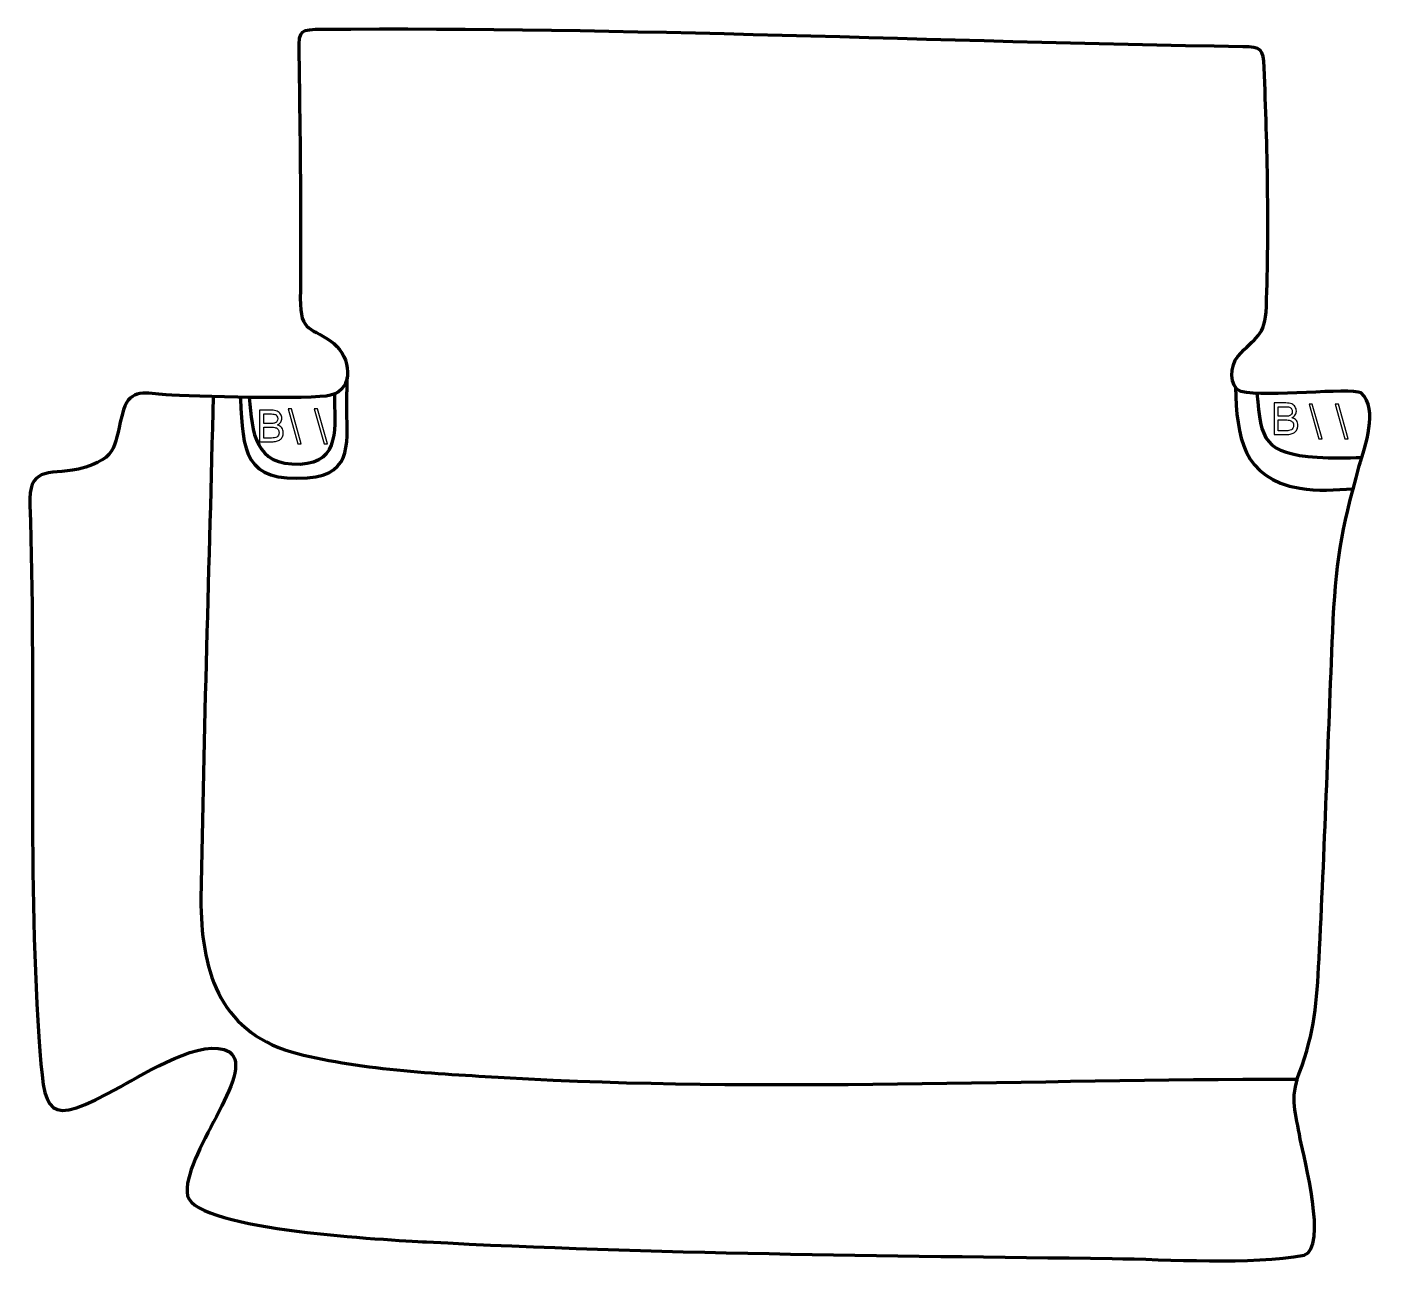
# Model space of a CAD drawing. Header units: millimetres. Extents: x -610 to -17, y 185 to 728.
import ezdxf

# ---------------------------------------------------------------- set-up
doc = ezdxf.new("R2010")
doc.units = ezdxf.units.MM
doc.header["$MEASUREMENT"] = 0
doc.layers.add('layer 2', color=7, linetype='Continuous')
doc.layers.add('layer 3', color=7, linetype='Continuous')

msp = doc.modelspace()

# ---------------------------------------------------------------- linework, layer by layer
at = {"layer": 'layer 2', "color": 142, "lineweight": 158}
for points, knots in [([(-516.4064, 565.1416), (-515.5476, 542.3574), (-514.5562, 528.4276), (-486.9941, 530.5575), (-486.9941, 530.5575), (-466.2083, 532.1638), (-469.9703, 547.1489), (-469.741, 563.5309), (-469.741, 563.5309), (-469.6894, 567.2147), (-469.6373, 570.8985), (-469.5873, 574.5824)], [0, 0, 0, 0, 0.25, 0.25, 0.25, 0.25, 0.5, 0.5, 0.5, 0.5, 1, 1, 1, 1]), ([(-79.7717, 570.2228), (-79.1088, 548.655), (-76.6447, 530.2731), (-51.5005, 525.936), (-51.5005, 525.936), (-43.8828, 524.622), (-35.748, 525.2875), (-28.0667, 525.7746)], [0, 0, 0, 0, 0.33333333, 0.33333333, 0.33333333, 0.33333333, 1, 1, 1, 1]), ([(-528.423, 566.1806), (-530.2139, 492.758), (-532.5912, 419.1332), (-533.7904, 345.7241), (-533.7904, 345.7241), (-533.9037, 315.3464), (-526.2121, 287.936), (-494.0537, 278.5257), (-494.0537, 278.5257), (-466.3428, 270.7827), (-429.6916, 268.9572), (-400.6602, 267.2576), (-400.6602, 267.2576), (-286.5552, 260.5773), (-169.6541, 266.7161), (-55.0347, 266.4986), (-55.0347, 266.4986), (-55.0347, 266.4986), (-52.0308, 266.4929), (-52.0308, 266.4929)], [0, 0, 0, 0, 0.16666667, 0.16666667, 0.16666667, 0.16666667, 0.33333333, 0.33333333, 0.33333333, 0.33333333, 0.5, 0.5, 0.5, 0.5, 0.66666667, 0.66666667, 0.66666667, 0.66666667, 1, 1, 1, 1]), ([(-512.5706, 565.8637), (-511.2313, 550.1341), (-510.3424, 535.751), (-490.2943, 536.6051), (-490.2943, 536.6051), (-471.9206, 537.3879), (-475.183, 553.3157), (-475.0178, 567.0829), (-475.0178, 567.0829), (-475.0178, 567.0829), (-474.9995, 567.8537), (-474.9995, 567.8537)], [0, 0, 0, 0, 0.25, 0.25, 0.25, 0.25, 0.5, 0.5, 0.5, 0.5, 1, 1, 1, 1]), ([(-70.2958, 567.6512), (-68.6365, 546.845), (-67.0269, 541.271), (-43.8759, 539.5588), (-43.8759, 539.5588), (-37.4061, 539.0803), (-30.7851, 539.3512), (-24.2976, 539.4685)], [0, 0, 0, 0, 0.33333333, 0.33333333, 0.33333333, 0.33333333, 1, 1, 1, 1])]:
    msp.add_open_spline(points, degree=3, knots=knots, dxfattribs=at)
at = {"layer": 'layer 2', "color": 142}
for points, knots in [([(-508.0689, 546.3914), (-508.0689, 546.3914), (-508.0689, 560.2119), (-508.0689, 560.2119), (-508.0689, 560.2119), (-508.0689, 560.2119), (-502.883, 560.2119), (-502.883, 560.2119), (-502.883, 560.2119), (-501.8278, 560.2119), (-500.9817, 560.0736), (-500.3415, 559.7937), (-500.3415, 559.7937), (-499.7046, 559.5138), (-499.2059, 559.0827), (-498.8456, 558.5004), (-498.8456, 558.5004), (-498.4821, 557.9214), (-498.3019, 557.3133), (-498.3019, 556.6764), (-498.3019, 556.6764), (-498.3019, 556.0876), (-498.4628, 555.5311), (-498.7813, 555.0099), (-498.7813, 555.0099), (-499.0997, 554.4888), (-499.5823, 554.0673), (-500.2289, 553.7456), (-500.2289, 553.7456), (-499.3925, 553.5011), (-498.7491, 553.0829), (-498.3019, 552.491), (-498.3019, 552.491), (-497.8514, 551.9022), (-497.6262, 551.2041), (-497.6262, 550.3999), (-497.6262, 550.3999), (-497.6262, 549.75), (-497.7646, 549.1484), (-498.0381, 548.5919), (-498.0381, 548.5919), (-498.3116, 548.0353), (-498.6494, 547.6075), (-499.0515, 547.305), (-499.0515, 547.305), (-499.4536, 547.0059), (-499.9587, 546.7774), (-500.5635, 546.623), (-500.5635, 546.623), (-501.1715, 546.4686), (-501.9147, 546.3914), (-502.7962, 546.3914), (-502.7962, 546.3914), (-502.7962, 546.3914), (-508.0689, 546.3914), (-508.0689, 546.3914)], [0, 0, 0, 0, 0.06666667, 0.06666667, 0.06666667, 0.06666667, 0.13333333, 0.13333333, 0.13333333, 0.13333333, 0.2, 0.2, 0.2, 0.2, 0.26666667, 0.26666667, 0.26666667, 0.26666667, 0.33333333, 0.33333333, 0.33333333, 0.33333333, 0.4, 0.4, 0.4, 0.4, 0.46666667, 0.46666667, 0.46666667, 0.46666667, 0.53333333, 0.53333333, 0.53333333, 0.53333333, 0.6, 0.6, 0.6, 0.6, 0.66666667, 0.66666667, 0.66666667, 0.66666667, 0.73333333, 0.73333333, 0.73333333, 0.73333333, 0.8, 0.8, 0.8, 0.8, 0.86666667, 0.86666667, 0.86666667, 0.86666667, 1, 1, 1, 1]), ([(-506.2352, 554.4019), (-506.2352, 554.4019), (-503.2465, 554.4019), (-503.2465, 554.4019), (-503.2465, 554.4019), (-502.4358, 554.4019), (-501.8536, 554.4566), (-501.5029, 554.5627), (-501.5029, 554.5627), (-501.0364, 554.7011), (-500.6858, 554.9327), (-500.4509, 555.2544), (-500.4509, 555.2544), (-500.2161, 555.5761), (-500.097, 555.9783), (-500.097, 556.464), (-500.097, 556.464), (-500.097, 556.9241), (-500.2064, 557.3294), (-500.4284, 557.6769), (-500.4284, 557.6769), (-500.6472, 558.0275), (-500.9624, 558.2688), (-501.371, 558.3975), (-501.371, 558.3975), (-501.7796, 558.5262), (-502.4809, 558.5905), (-503.4717, 558.5905), (-503.4717, 558.5905), (-503.4717, 558.5905), (-506.2352, 558.5905), (-506.2352, 558.5905), (-506.2352, 558.5905), (-506.2352, 558.5905), (-506.2352, 554.4019), (-506.2352, 554.4019)], [0, 0, 0, 0, 0.1, 0.1, 0.1, 0.1, 0.2, 0.2, 0.2, 0.2, 0.3, 0.3, 0.3, 0.3, 0.4, 0.4, 0.4, 0.4, 0.5, 0.5, 0.5, 0.5, 0.6, 0.6, 0.6, 0.6, 0.7, 0.7, 0.7, 0.7, 0.8, 0.8, 0.8, 0.8, 1, 1, 1, 1]), ([(-491.2379, 545.4519), (-491.2379, 545.4519), (-495.5182, 560.7536), (-495.5182, 560.7536), (-495.5182, 560.7536), (-495.5182, 560.7536), (-494.0639, 560.7536), (-494.0639, 560.7536), (-494.0639, 560.7536), (-494.0639, 560.7536), (-489.7835, 545.4519), (-489.7835, 545.4519), (-489.7835, 545.4519), (-489.7835, 545.4519), (-491.2379, 545.4519), (-491.2379, 545.4519)], [0, 0, 0, 0, 0.2, 0.2, 0.2, 0.2, 0.4, 0.4, 0.4, 0.4, 0.6, 0.6, 0.6, 0.6, 1, 1, 1, 1]), ([(-479.7479, 545.4519), (-479.7479, 545.4519), (-484.0282, 560.7536), (-484.0282, 560.7536), (-484.0282, 560.7536), (-484.0282, 560.7536), (-482.5739, 560.7536), (-482.5739, 560.7536), (-482.5739, 560.7536), (-482.5739, 560.7536), (-478.2935, 545.4519), (-478.2935, 545.4519), (-478.2935, 545.4519), (-478.2935, 545.4519), (-479.7479, 545.4519), (-479.7479, 545.4519)], [0, 0, 0, 0, 0.2, 0.2, 0.2, 0.2, 0.4, 0.4, 0.4, 0.4, 0.6, 0.6, 0.6, 0.6, 1, 1, 1, 1]), ([(-62.7746, 549.5664), (-62.7746, 549.5664), (-62.7746, 563.3869), (-62.7746, 563.3869), (-62.7746, 563.3869), (-62.7746, 563.3869), (-57.5887, 563.3869), (-57.5887, 563.3869), (-57.5887, 563.3869), (-56.5335, 563.3869), (-55.6874, 563.2486), (-55.0472, 562.9687), (-55.0472, 562.9687), (-54.4103, 562.6888), (-53.9116, 562.2577), (-53.5513, 561.6754), (-53.5513, 561.6754), (-53.1878, 561.0964), (-53.0076, 560.4883), (-53.0076, 559.8514), (-53.0076, 559.8514), (-53.0076, 559.2626), (-53.1685, 558.7061), (-53.487, 558.1849), (-53.487, 558.1849), (-53.8054, 557.6638), (-54.288, 557.2423), (-54.9346, 556.9206), (-54.9346, 556.9206), (-54.0982, 556.6761), (-53.4548, 556.2579), (-53.0076, 555.666), (-53.0076, 555.666), (-52.5571, 555.0772), (-52.3319, 554.3791), (-52.3319, 553.5749), (-52.3319, 553.5749), (-52.3319, 552.925), (-52.4703, 552.3234), (-52.7438, 551.7669), (-52.7438, 551.7669), (-53.0173, 551.2103), (-53.3551, 550.7825), (-53.7572, 550.48), (-53.7572, 550.48), (-54.1593, 550.1809), (-54.6644, 549.9524), (-55.2692, 549.798), (-55.2692, 549.798), (-55.8772, 549.6436), (-56.6204, 549.5664), (-57.5019, 549.5664), (-57.5019, 549.5664), (-57.5019, 549.5664), (-62.7746, 549.5664), (-62.7746, 549.5664)], [0, 0, 0, 0, 0.06666667, 0.06666667, 0.06666667, 0.06666667, 0.13333333, 0.13333333, 0.13333333, 0.13333333, 0.2, 0.2, 0.2, 0.2, 0.26666667, 0.26666667, 0.26666667, 0.26666667, 0.33333333, 0.33333333, 0.33333333, 0.33333333, 0.4, 0.4, 0.4, 0.4, 0.46666667, 0.46666667, 0.46666667, 0.46666667, 0.53333333, 0.53333333, 0.53333333, 0.53333333, 0.6, 0.6, 0.6, 0.6, 0.66666667, 0.66666667, 0.66666667, 0.66666667, 0.73333333, 0.73333333, 0.73333333, 0.73333333, 0.8, 0.8, 0.8, 0.8, 0.86666667, 0.86666667, 0.86666667, 0.86666667, 1, 1, 1, 1]), ([(-60.9409, 557.5769), (-60.9409, 557.5769), (-57.9522, 557.5769), (-57.9522, 557.5769), (-57.9522, 557.5769), (-57.1415, 557.5769), (-56.5593, 557.6316), (-56.2086, 557.7377), (-56.2086, 557.7377), (-55.7421, 557.8761), (-55.3915, 558.1077), (-55.1566, 558.4294), (-55.1566, 558.4294), (-54.9218, 558.7511), (-54.8027, 559.1533), (-54.8027, 559.639), (-54.8027, 559.639), (-54.8027, 560.0991), (-54.9121, 560.5044), (-55.1341, 560.8519), (-55.1341, 560.8519), (-55.3529, 561.2025), (-55.6681, 561.4438), (-56.0767, 561.5725), (-56.0767, 561.5725), (-56.4853, 561.7012), (-57.1866, 561.7655), (-58.1774, 561.7655), (-58.1774, 561.7655), (-58.1774, 561.7655), (-60.9409, 561.7655), (-60.9409, 561.7655), (-60.9409, 561.7655), (-60.9409, 561.7655), (-60.9409, 557.5769), (-60.9409, 557.5769)], [0, 0, 0, 0, 0.1, 0.1, 0.1, 0.1, 0.2, 0.2, 0.2, 0.2, 0.3, 0.3, 0.3, 0.3, 0.4, 0.4, 0.4, 0.4, 0.5, 0.5, 0.5, 0.5, 0.6, 0.6, 0.6, 0.6, 0.7, 0.7, 0.7, 0.7, 0.8, 0.8, 0.8, 0.8, 1, 1, 1, 1]), ([(-43.1654, 547.6347), (-43.1654, 547.6347), (-47.4457, 562.9364), (-47.4457, 562.9364), (-47.4457, 562.9364), (-47.4457, 562.9364), (-45.9914, 562.9364), (-45.9914, 562.9364), (-45.9914, 562.9364), (-45.9914, 562.9364), (-41.711, 547.6347), (-41.711, 547.6347), (-41.711, 547.6347), (-41.711, 547.6347), (-43.1654, 547.6347), (-43.1654, 547.6347)], [0, 0, 0, 0, 0.2, 0.2, 0.2, 0.2, 0.4, 0.4, 0.4, 0.4, 0.6, 0.6, 0.6, 0.6, 1, 1, 1, 1]), ([(-31.6754, 547.6347), (-31.6754, 547.6347), (-35.9557, 562.9364), (-35.9557, 562.9364), (-35.9557, 562.9364), (-35.9557, 562.9364), (-34.5014, 562.9364), (-34.5014, 562.9364), (-34.5014, 562.9364), (-34.5014, 562.9364), (-30.221, 547.6347), (-30.221, 547.6347), (-30.221, 547.6347), (-30.221, 547.6347), (-31.6754, 547.6347), (-31.6754, 547.6347)], [0, 0, 0, 0, 0.2, 0.2, 0.2, 0.2, 0.4, 0.4, 0.4, 0.4, 0.6, 0.6, 0.6, 0.6, 1, 1, 1, 1]), ([(-506.2352, 548.0128), (-506.2352, 548.0128), (-502.7929, 548.0128), (-502.7929, 548.0128), (-502.7929, 548.0128), (-502.201, 548.0128), (-501.786, 548.0353), (-501.5447, 548.0804), (-501.5447, 548.0804), (-501.1265, 548.1544), (-500.7726, 548.2798), (-500.4895, 548.4568), (-500.4895, 548.4568), (-500.2064, 548.6337), (-499.9748, 548.8911), (-499.7914, 549.2289), (-499.7914, 549.2289), (-499.608, 549.5666), (-499.518, 549.9559), (-499.518, 550.3966), (-499.518, 550.3966), (-499.518, 550.9146), (-499.6499, 551.3618), (-499.9169, 551.7446), (-499.9169, 551.7446), (-500.1807, 552.1274), (-500.5474, 552.3944), (-501.0171, 552.5489), (-501.0171, 552.5489), (-501.4836, 552.7033), (-502.1592, 552.7805), (-503.0374, 552.7805), (-503.0374, 552.7805), (-503.0374, 552.7805), (-506.2352, 552.7805), (-506.2352, 552.7805), (-506.2352, 552.7805), (-506.2352, 552.7805), (-506.2352, 548.0128), (-506.2352, 548.0128)], [0, 0, 0, 0, 0.09090909, 0.09090909, 0.09090909, 0.09090909, 0.18181818, 0.18181818, 0.18181818, 0.18181818, 0.27272727, 0.27272727, 0.27272727, 0.27272727, 0.36363636, 0.36363636, 0.36363636, 0.36363636, 0.45454545, 0.45454545, 0.45454545, 0.45454545, 0.54545455, 0.54545455, 0.54545455, 0.54545455, 0.63636364, 0.63636364, 0.63636364, 0.63636364, 0.72727273, 0.72727273, 0.72727273, 0.72727273, 0.81818182, 0.81818182, 0.81818182, 0.81818182, 1, 1, 1, 1]), ([(-60.9409, 551.1878), (-60.9409, 551.1878), (-57.4986, 551.1878), (-57.4986, 551.1878), (-57.4986, 551.1878), (-56.9067, 551.1878), (-56.4917, 551.2103), (-56.2504, 551.2554), (-56.2504, 551.2554), (-55.8322, 551.3294), (-55.4783, 551.4548), (-55.1952, 551.6318), (-55.1952, 551.6318), (-54.9121, 551.8087), (-54.6805, 552.0661), (-54.4971, 552.4039), (-54.4971, 552.4039), (-54.3137, 552.7416), (-54.2237, 553.1309), (-54.2237, 553.5716), (-54.2237, 553.5716), (-54.2237, 554.0896), (-54.3556, 554.5368), (-54.6226, 554.9196), (-54.6226, 554.9196), (-54.8864, 555.3024), (-55.2531, 555.5694), (-55.7228, 555.7239), (-55.7228, 555.7239), (-56.1893, 555.8783), (-56.8649, 555.9555), (-57.7431, 555.9555), (-57.7431, 555.9555), (-57.7431, 555.9555), (-60.9409, 555.9555), (-60.9409, 555.9555), (-60.9409, 555.9555), (-60.9409, 555.9555), (-60.9409, 551.1878), (-60.9409, 551.1878)], [0, 0, 0, 0, 0.09090909, 0.09090909, 0.09090909, 0.09090909, 0.18181818, 0.18181818, 0.18181818, 0.18181818, 0.27272727, 0.27272727, 0.27272727, 0.27272727, 0.36363636, 0.36363636, 0.36363636, 0.36363636, 0.45454545, 0.45454545, 0.45454545, 0.45454545, 0.54545455, 0.54545455, 0.54545455, 0.54545455, 0.63636364, 0.63636364, 0.63636364, 0.63636364, 0.72727273, 0.72727273, 0.72727273, 0.72727273, 0.81818182, 0.81818182, 0.81818182, 0.81818182, 1, 1, 1, 1])]:
    msp.add_open_spline(points, degree=3, knots=knots, dxfattribs=at)
at = {"layer": 'layer 3', "color": 242, "lineweight": 158}
msp.add_open_spline([(-66.1784, 605.6907), (-66.6507, 592.1534), (-71.1139, 592.6022), (-78.6821, 583.8451), (-78.6821, 583.8451), (-82.0073, 579.9976), (-82.8076, 570.4311), (-77.3871, 568.4314), (-77.3871, 568.4314), (-65.5808, 565.771), (-30.0048, 570.226), (-24.57, 567.822), (-24.57, 567.822), (-16.7475, 560.2672), (-22.9272, 544.7273), (-25.3811, 535.7427), (-25.3811, 535.7427), (-33.4017, 506.7181), (-35.7631, 493.1943), (-37.0378, 462.9538), (-37.0378, 462.9538), (-39.0494, 415.1557), (-40.574, 367.0634), (-43.0598, 319.3218), (-43.0598, 319.3218), (-44.0782, 300.0427), (-44.844, 287.5763), (-51.7071, 269.1631), (-51.7071, 269.1631), (-56.0257, 257.5764), (-53.1664, 251.8715), (-51.3383, 240.2121), (-51.3383, 240.2121), (-49.589, 231.9927), (-39.1566, 192.4003), (-49.6113, 189.2886), (-49.6113, 189.2886), (-72.4508, 184.9672), (-109.5511, 187.4795), (-133.9105, 187.801), (-133.9105, 187.801), (-233.9186, 189.1064), (-334.9325, 189.7877), (-434.7783, 195.0961), (-434.7783, 195.0961), (-451.2112, 195.9898), (-534.9803, 200.0601), (-539.6933, 215.2823), (-539.6933, 215.2823), (-542.6926, 232.8625), (-509.0397, 269.7616), (-521.2834, 278.4742), (-521.2834, 278.4742), (-532.8835, 285.3462), (-558.2519, 269.0325), (-569.0346, 263.21), (-569.0346, 263.21), (-602.6389, 245.0644), (-602.4407, 249.7094), (-604.8754, 285.1854), (-604.8754, 285.1854), (-610.1157, 361.5396), (-606.0201, 441.0889), (-608.9036, 518.5577), (-608.9036, 518.5577), (-609.5289, 535.3544), (-601.5618, 531.8897), (-587.5953, 534.2738), (-587.5953, 534.2738), (-568.7828, 539.4607), (-572.4113, 544.9915), (-567.7797, 560.3617), (-567.7797, 560.3617), (-564.8913, 569.947), (-557.6407, 567.6085), (-549.0584, 566.9367), (-549.0584, 566.9367), (-538.2663, 566.2602), (-484.3004, 564.7737), (-476.8683, 566.778), (-476.8683, 566.778), (-466.0747, 569.6889), (-468.2538, 583.6498), (-475.4092, 589.4372), (-475.4092, 589.4372), (-484.9895, 597.186), (-490.3381, 593.4456), (-490.187, 609.4403), (-490.187, 609.4403), (-489.857, 644.3828), (-490.2392, 680.2015), (-490.8014, 715.1666), (-490.8014, 715.1666), (-490.8014, 715.1666), (-490.8499, 718.1857), (-490.8499, 718.1857), (-490.8499, 718.1857), (-491.002, 727.0971), (-490.0563, 727.2705), (-480.5202, 727.3486), (-480.5202, 727.3486), (-347.1791, 728.4416), (-210.4104, 721.8297), (-76.5475, 719.7966), (-76.5475, 719.7966), (-68.4252, 719.6732), (-67.5046, 718.791), (-67.1637, 710.6642), (-67.1637, 710.6642), (-65.6582, 674.781), (-64.9254, 641.6037), (-66.1784, 605.6907)], degree=3, knots=[0, 0, 0, 0, 0.03448276, 0.03448276, 0.03448276, 0.03448276, 0.06896552, 0.06896552, 0.06896552, 0.06896552, 0.10344828, 0.10344828, 0.10344828, 0.10344828, 0.13793103, 0.13793103, 0.13793103, 0.13793103, 0.17241379, 0.17241379, 0.17241379, 0.17241379, 0.20689655, 0.20689655, 0.20689655, 0.20689655, 0.24137931, 0.24137931, 0.24137931, 0.24137931, 0.27586207, 0.27586207, 0.27586207, 0.27586207, 0.31034483, 0.31034483, 0.31034483, 0.31034483, 0.34482759, 0.34482759, 0.34482759, 0.34482759, 0.37931034, 0.37931034, 0.37931034, 0.37931034, 0.4137931, 0.4137931, 0.4137931, 0.4137931, 0.44827586, 0.44827586, 0.44827586, 0.44827586, 0.48275862, 0.48275862, 0.48275862, 0.48275862, 0.51724138, 0.51724138, 0.51724138, 0.51724138, 0.55172414, 0.55172414, 0.55172414, 0.55172414, 0.5862069, 0.5862069, 0.5862069, 0.5862069, 0.62068966, 0.62068966, 0.62068966, 0.62068966, 0.65517241, 0.65517241, 0.65517241, 0.65517241, 0.68965517, 0.68965517, 0.68965517, 0.68965517, 0.72413793, 0.72413793, 0.72413793, 0.72413793, 0.75862069, 0.75862069, 0.75862069, 0.75862069, 0.79310345, 0.79310345, 0.79310345, 0.79310345, 0.82758621, 0.82758621, 0.82758621, 0.82758621, 0.86206897, 0.86206897, 0.86206897, 0.86206897, 0.89655172, 0.89655172, 0.89655172, 0.89655172, 0.93103448, 0.93103448, 0.93103448, 0.93103448, 1, 1, 1, 1], dxfattribs=at)

doc.saveas('drawing.dxf')
